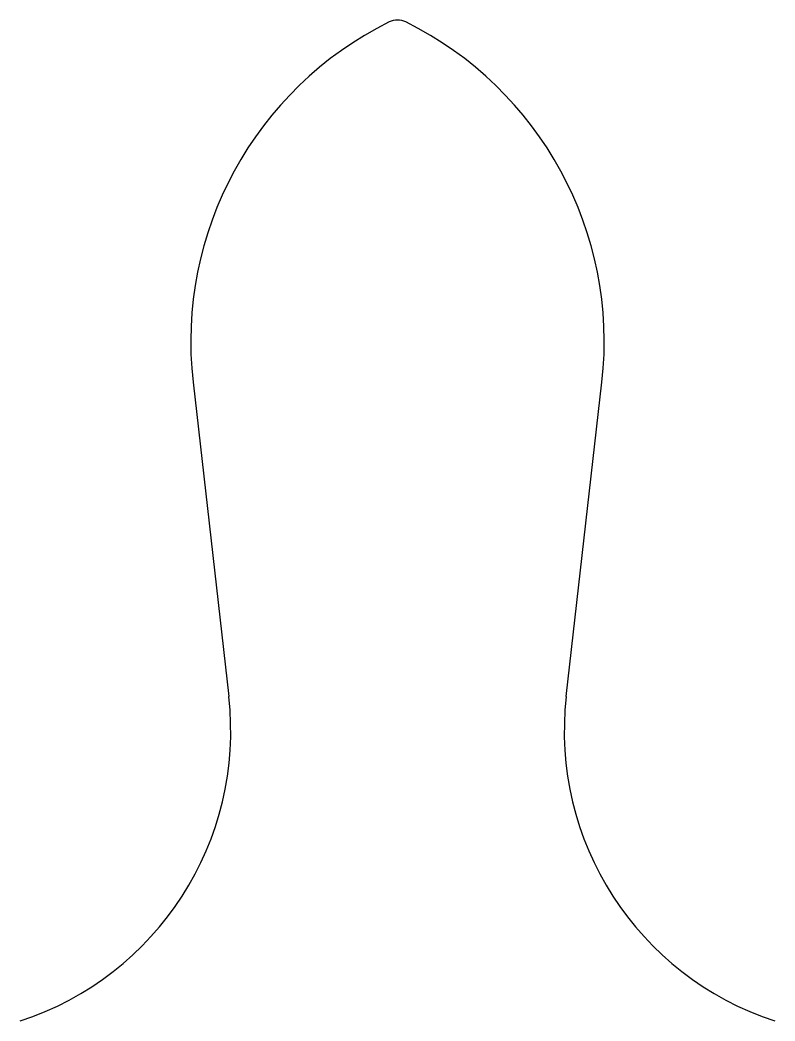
# Model space of a CAD drawing. Header units: metres. Extents: x -0.065 to 0.065, y 0.201 to 0.374.
import ezdxf

# ---------------------------------------------------------------- set-up
doc = ezdxf.new("R2010")
doc.units = ezdxf.units.M

msp = doc.modelspace()

# ---------------------------------------------------------------- linework, layer by layer
at = {"layer": 'BELOT_PROFILE'}
for p, q in [((-0.035350421326, 0.311376911111), (-0.029173911286, 0.256972393556)), ((0.029173911286, 0.256972393556), (0.035350421326, 0.311376911111))]:
    msp.add_line(p, q, dxfattribs=at)
for centre, radius, start, end in [((0, 0.370738144146), 0.0032495, 90, 116.38779995259205), ((0, 0.370738144146), 0.0032495, 63.61220004740796, 90), ((0.025996, 0.31834153104), 0.0617405, 116.387799960867, -173.52297909735424), ((-0.025996, 0.31834153104), 0.0617405, -6.4770209026457835, 63.61220003913301), ((-0.081562871998, 0.251024708394), 0.052725498227, -71.99999999979612, 6.477020903139625), ((0.081562871998, 0.251024708394), 0.052725498227, 173.52297909686038, -108.0000000002039)]:
    msp.add_arc(centre, radius, start, end, dxfattribs=at)

doc.saveas('drawing.dxf')
